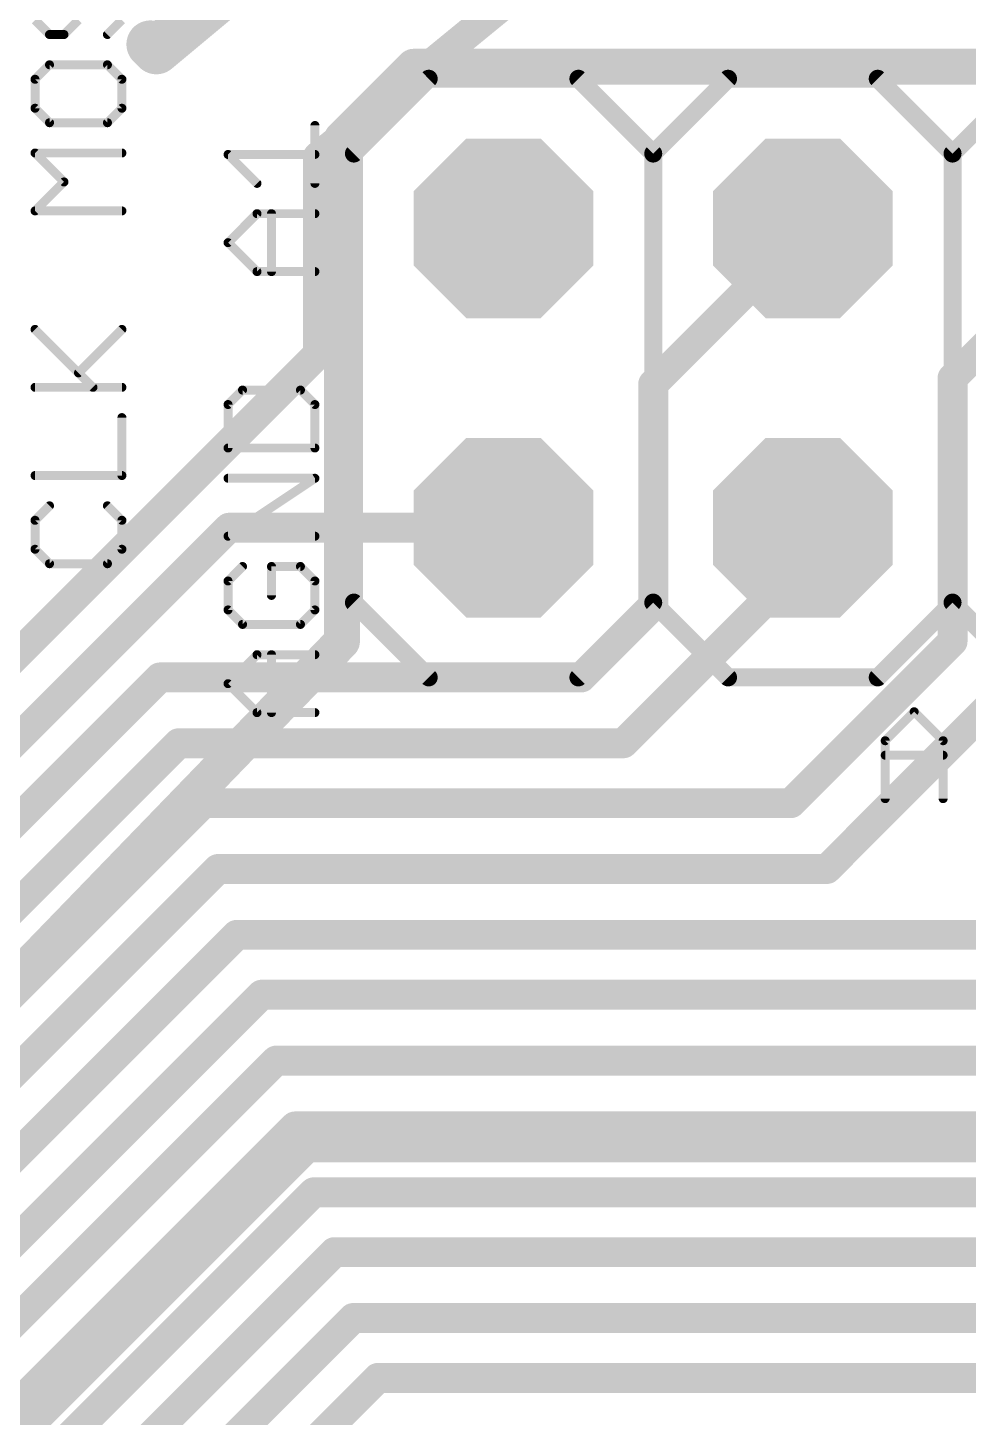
# Model space of a CAD drawing. Extents: x -1.6 to 81.6, y -2 to 51.3.
# Drawn here: x 53.11 to 61.09, y 30.3 to 42.09 of the extents above; entities that cross this region are included whole.
import ezdxf

# ---------------------------------------------------------------- set-up
doc = ezdxf.new("R2010")
doc.units = 0
for name, color, linetype in [('1', 22, 'CONTINUOUS'), ('16', 175, 'CONTINUOUS'), ('17', 82, 'CONTINUOUS'), ('21', 253, 'CONTINUOUS'), ('25', 253, 'CONTINUOUS')]:
    doc.layers.add(name, color=color, linetype=linetype)

# ---------------------------------------------------------------- blocks, each defined once
blk = doc.blocks.new('OCTAGONP')
at = {"const_width": 0.5}
blk.add_lwpolyline([(-0.25, -0.1036), (-0.25, 0.1036), (-0.1036, 0.25), (0.1036, 0.25), (0.25, 0.1036), (0.25, -0.1036), (0.1036, -0.25), (-0.1036, -0.25), (-0.25, -0.1036), (-0.25, 0.1036)], dxfattribs=at)

msp = doc.modelspace()

# ---------------------------------------------------------------- linework, layer by layer
at = {"layer": '1', "const_width": 0.254}
for points in [[(55.5752, 40.9956), (57.2516, 42.3672)], [(55.5752, 39.3189), (55.5752, 40.9956)], [(58.42, 39.0652), (59.69, 40.3352)], [(59.69, 40.3352), (59.69, 40.386)], [(60.96, 39.116), (62.23, 40.386)], [(49.2188, 32.9625), (55.5752, 39.3189)], [(58.42, 37.1856), (58.42, 39.0652)], [(60.96, 36.8808), (60.96, 39.116)], [(49.578, 32.6033), (54.8207, 37.846)], [(54.8207, 37.846), (57.15, 37.846)], [(59.69, 37.5412), (59.69, 37.846)], [(58.166, 36.0172), (59.69, 37.5412)], [(60.7568, 35.814), (62.23, 37.2872)], [(57.8104, 36.576), (58.42, 37.1856)], [(59.5884, 35.5092), (60.96, 36.8808)], [(49.9193, 32.262), (54.2332, 36.576)], [(54.2332, 36.576), (57.15, 36.576)], [(57.15, 36.576), (57.8104, 36.576)], [(50.2785, 31.9028), (54.3929, 36.0172)], [(54.3929, 36.0172), (58.166, 36.0172)], [(59.8932, 34.9504), (60.7568, 35.814)], [(50.6377, 31.5436), (54.6033, 35.5092)], [(54.6033, 35.5092), (59.5884, 35.5092)], [(50.9789, 31.2024), (54.727, 34.9504)], [(54.727, 34.9504), (59.8932, 34.9504)], [(51.3382, 30.8432), (54.8866, 34.3916)], [(54.8866, 34.3916), (61.4172, 34.3916)], [(51.6974, 30.4839), (55.097, 33.8836)], [(55.097, 33.8836), (62.8904, 33.8836)], [(52.0386, 30.1427), (55.2207, 33.3248)], [(55.2207, 33.3248), (63.1444, 33.3248)], [(52.3978, 29.7835), (55.3803, 32.766)], [(55.3803, 32.766), (63.3984, 32.766)], [(55.54, 32.2072), (52.757, 29.4243)], [(63.6524, 32.2072), (55.54, 32.2072)], [(55.7145, 31.6992), (53.0983, 29.083)], [(63.9572, 31.6992), (55.7145, 31.6992)], [(55.8741, 31.1404), (53.4575, 28.7238)], [(64.1604, 31.1404), (55.8741, 31.1404)], [(53.8167, 28.3646), (56.0845, 30.6324)], [(64.4144, 30.6324), (56.0845, 30.6324)]]:
    msp.add_lwpolyline(points, dxfattribs=at)
at = {"layer": '1', "const_width": 0.127}
for points in [[(55.6387, 40.9956, 1), (55.5117, 40.9956)], [(55.535, 41.0447, 1), (55.6154, 40.9465)], [(59.7535, 40.386, 1), (59.6265, 40.386)], [(59.7349, 40.2903, 1), (59.6451, 40.3801)], [(59.6265, 40.3352, 1), (59.7535, 40.3352)], [(55.5117, 39.3189, 1), (55.6387, 39.3189)], [(55.6201, 39.274, 1), (55.5303, 39.3638)], [(58.4835, 39.0652, 1), (58.3565, 39.0652)], [(58.3751, 39.1101, 1), (58.4649, 39.0203)], [(61.0235, 39.116, 1), (60.8965, 39.116)], [(60.9151, 39.1609, 1), (61.0049, 39.0711)], [(54.8207, 37.9095, 1), (54.8207, 37.7825)], [(54.8656, 37.8011, 1), (54.7758, 37.8909)], [(57.15, 37.7825, 1), (57.15, 37.9095)], [(59.7535, 37.846, 1), (59.6265, 37.846)], [(59.7349, 37.4963, 1), (59.6451, 37.5861)], [(59.6265, 37.5412, 1), (59.7535, 37.5412)], [(58.4649, 37.1407, 1), (58.3751, 37.2305)], [(58.3565, 37.1856, 1), (58.4835, 37.1856)], [(60.8965, 36.8808, 1), (61.0235, 36.8808)], [(61.0049, 36.8359, 1), (60.9151, 36.9257)], [(54.2332, 36.6395, 1), (54.2332, 36.5125)], [(54.2781, 36.5311, 1), (54.1883, 36.6209)], [(57.15, 36.6395, 1), (57.15, 36.5125)], [(57.15, 36.5125, 1), (57.15, 36.6395)], [(57.7655, 36.6209, 1), (57.8553, 36.5311)], [(57.8104, 36.5125, 1), (57.8104, 36.6395)], [(54.3929, 36.0807, 1), (54.3929, 35.9537)], [(54.4378, 35.9723, 1), (54.348, 36.0621)], [(58.1211, 36.0621, 1), (58.2109, 35.9723)], [(58.166, 35.9537, 1), (58.166, 36.0807)], [(60.7119, 35.8589, 1), (60.8017, 35.7691)], [(60.8017, 35.7691, 1), (60.7119, 35.8589)], [(54.6033, 35.5727, 1), (54.6033, 35.4457)], [(54.6482, 35.4643, 1), (54.5584, 35.5541)], [(59.5435, 35.5541, 1), (59.6333, 35.4643)], [(59.5884, 35.4457, 1), (59.5884, 35.5727)], [(54.727, 35.0139, 1), (54.727, 34.8869)], [(54.7719, 34.9055, 1), (54.6821, 34.9953)], [(59.8483, 34.9953, 1), (59.9381, 34.9055)], [(59.8932, 34.8869, 1), (59.8932, 35.0139)], [(54.8866, 34.4551, 1), (54.8866, 34.3281)], [(54.9315, 34.3467, 1), (54.8417, 34.4365)], [(55.097, 33.9471, 1), (55.097, 33.8201)], [(55.1419, 33.8387, 1), (55.0521, 33.9285)], [(55.2207, 33.3883, 1), (55.2207, 33.2613)], [(55.2656, 33.2799, 1), (55.1758, 33.3697)], [(55.3803, 32.8295, 1), (55.3803, 32.7025)], [(55.4252, 32.7211, 1), (55.3354, 32.8109)], [(55.54, 32.2707, 1), (55.54, 32.1437)], [(55.5849, 32.1623, 1), (55.4951, 32.2521)], [(55.7145, 31.7627, 1), (55.7145, 31.6357)], [(55.7594, 31.6543, 1), (55.6696, 31.7441)], [(55.8741, 31.2039, 1), (55.8741, 31.0769)], [(55.919, 31.0955, 1), (55.8292, 31.1853)], [(56.0845, 30.6959, 1), (56.0845, 30.5689)], [(56.1294, 30.5875, 1), (56.0396, 30.6773)]]:
    msp.add_lwpolyline(points, format="xyb", dxfattribs=at)
at = {"layer": '16'}
for points, const_width in [([(54.8132, 42.4048), (54.2036, 41.8968)], 0.4064), ([(54.2036, 41.8968), (54.1528, 41.9476)], 0.4064), ([(55.7784, 41.148), (56.388, 41.7576)], 0.3048), ([(56.388, 41.7576), (67.9704, 41.7576)], 0.3048), ([(55.7784, 36.8808), (55.7784, 41.148)], 0.3048), ([(46.6344, 27.432), (55.7784, 36.8808)], 0.3048), ([(55.4736, 32.6136), (48.4632, 25.6032)], 0.3048), ([(63.3984, 32.6136), (55.4736, 32.6136)], 0.3048)]:
    msp.add_lwpolyline(points, dxfattribs=dict(at, const_width=const_width))
for points, const_width in [([(54.2246, 42.0194, 1), (54.081, 41.8758)], 0.2032), ([(54.1386, 41.9749, 1), (54.2686, 41.8187)], 0.2032), ([(54.1318, 41.825, 1), (54.2754, 41.9686)], 0.2032), ([(56.388, 41.8338, 1), (56.388, 41.6814)], 0.1524), ([(56.4419, 41.7037, 1), (56.3341, 41.8115)], 0.1524), ([(55.8546, 41.148, 1), (55.7022, 41.148)], 0.1524), ([(55.7245, 41.2019, 1), (55.8323, 41.0941)], 0.1524), ([(55.8332, 36.8278, 1), (55.7236, 36.9338)], 0.1524), ([(55.7022, 36.8808, 1), (55.8546, 36.8808)], 0.1524), ([(55.4736, 32.6898, 1), (55.4736, 32.5374)], 0.1524), ([(55.5275, 32.5597, 1), (55.4197, 32.6675)], 0.1524)]:
    msp.add_lwpolyline(points, format="xyb", dxfattribs=dict(at, const_width=const_width))
at = {"layer": '21', "const_width": 0.1524}
for points in [[(55.88, 41.021), (56.515, 41.656)], [(56.515, 41.656), (57.785, 41.656)], [(57.785, 41.656), (58.42, 41.021)], [(58.42, 41.021), (59.055, 41.656)], [(59.055, 41.656), (60.325, 41.656)], [(60.325, 41.656), (60.96, 41.021)], [(60.96, 41.021), (61.595, 41.656)], [(55.88, 37.211), (55.88, 41.021)], [(58.42, 41.021), (58.42, 37.211)], [(60.96, 41.021), (60.96, 37.211)], [(55.88, 37.211), (56.515, 36.576)], [(57.785, 36.576), (58.42, 37.211)], [(58.42, 37.211), (59.055, 36.576)], [(60.325, 36.576), (60.96, 37.211)], [(60.96, 37.211), (61.595, 36.576)], [(56.515, 36.576), (57.785, 36.576)], [(59.055, 36.576), (60.325, 36.576)]]:
    msp.add_lwpolyline(points, dxfattribs=at)
at = {"layer": '21', "const_width": 0.0762}
for points in [[(56.515, 41.6941, 1), (56.515, 41.6179)], [(56.5419, 41.6291, 1), (56.4881, 41.6829)], [(57.8119, 41.6829, 1), (57.7581, 41.6291)], [(57.785, 41.6179, 1), (57.785, 41.6941)], [(59.055, 41.6941, 1), (59.055, 41.6179)], [(59.0819, 41.6291, 1), (59.0281, 41.6829)], [(60.3519, 41.6829, 1), (60.2981, 41.6291)], [(60.325, 41.6179, 1), (60.325, 41.6941)], [(55.9181, 41.021, 1), (55.8419, 41.021)], [(55.8531, 41.0479, 1), (55.9069, 40.9941)], [(58.4581, 41.021, 1), (58.3819, 41.021)], [(58.3931, 41.0479, 1), (58.4469, 40.9941)], [(58.3931, 40.9941, 1), (58.4469, 41.0479)], [(60.9981, 41.021, 1), (60.9219, 41.021)], [(60.9331, 41.0479, 1), (60.9869, 40.9941)], [(60.9331, 40.9941, 1), (60.9869, 41.0479)], [(55.9069, 37.2379, 1), (55.8531, 37.1841)], [(58.4469, 37.2379, 1), (58.3931, 37.1841)], [(58.4469, 37.1841, 1), (58.3931, 37.2379)], [(60.9869, 37.2379, 1), (60.9331, 37.1841)], [(60.9869, 37.1841, 1), (60.9331, 37.2379)], [(55.8419, 37.211, 1), (55.9181, 37.211)], [(58.3819, 37.211, 1), (58.4581, 37.211)], [(60.9219, 37.211, 1), (60.9981, 37.211)], [(56.515, 36.6141, 1), (56.515, 36.5379)], [(56.4881, 36.5491, 1), (56.5419, 36.6029)], [(57.7581, 36.6029, 1), (57.8119, 36.5491)], [(57.785, 36.5379, 1), (57.785, 36.6141)], [(59.055, 36.6141, 1), (59.055, 36.5379)], [(59.0281, 36.5491, 1), (59.0819, 36.6029)], [(60.2981, 36.6029, 1), (60.3519, 36.5491)], [(60.325, 36.5379, 1), (60.325, 36.6141)]]:
    msp.add_lwpolyline(points, format="xyb", dxfattribs=at)
at = {"layer": '25', "const_width": 0.0762}
for points in [[(53.1743, 42.1541), (53.2971, 42.0312)], [(53.42, 42.0312), (53.5429, 42.1541)], [(53.9115, 42.1541), (53.7886, 42.0312)], [(53.2971, 42.0312), (53.42, 42.0312)], [(53.2971, 41.7743), (53.1743, 41.6514)], [(53.7886, 41.7743), (53.2971, 41.7743)], [(53.9115, 41.6514), (53.7886, 41.7743)], [(53.1743, 41.6514), (53.1743, 41.4056)], [(53.9115, 41.4056), (53.9115, 41.6514)], [(53.1743, 41.4056), (53.2971, 41.2828)], [(53.7886, 41.2828), (53.9115, 41.4056)], [(53.2971, 41.2828), (53.7886, 41.2828)], [(55.5493, 40.7679), (55.5493, 41.2594)], [(53.42, 40.7801), (53.1743, 41.0258)], [(53.1743, 41.0258), (53.9115, 41.0258)], [(55.0578, 40.7679), (54.8121, 41.0136)], [(54.8121, 41.0136), (55.5493, 41.0136)], [(53.1743, 40.5344), (53.42, 40.7801)], [(53.9115, 40.5344), (53.1743, 40.5344)], [(54.8121, 40.2652), (55.0578, 40.511)], [(55.0578, 40.511), (55.5493, 40.511)], [(55.1807, 40.0195), (55.1807, 40.511)], [(55.0578, 40.0195), (54.8121, 40.2652)], [(55.5493, 40.0195), (55.0578, 40.0195)], [(53.6658, 39.0375), (53.1743, 39.529)], [(53.5429, 39.1604), (53.9115, 39.529)], [(53.1743, 39.0375), (53.9115, 39.0375)], [(54.9349, 39.0141), (54.8121, 38.8912)], [(55.4264, 39.0141), (54.9349, 39.0141)], [(55.5493, 38.8912), (55.4264, 39.0141)], [(54.8121, 38.8912), (54.8121, 38.5226)], [(55.5493, 38.5226), (55.5493, 38.8912)], [(53.9115, 38.2891), (53.9115, 38.7806)], [(54.8121, 38.5226), (55.5493, 38.5226)], [(53.1743, 38.2891), (53.9115, 38.2891)], [(54.8121, 37.7742), (55.5493, 38.2657)], [(55.5493, 38.2657), (54.8121, 38.2657)], [(53.2971, 38.0322), (53.1743, 37.9093)], [(53.9115, 37.9093), (53.7886, 38.0322)], [(53.1743, 37.9093), (53.1743, 37.6636)], [(53.9115, 37.6636), (53.9115, 37.9093)], [(55.5493, 37.7742), (54.8121, 37.7742)], [(53.1743, 37.6636), (53.2971, 37.5407)], [(53.7886, 37.5407), (53.9115, 37.6636)], [(53.2971, 37.5407), (53.7886, 37.5407)], [(54.9349, 37.5173), (54.8121, 37.3944)], [(55.4264, 37.5173), (55.1807, 37.5173)], [(55.1807, 37.5173), (55.1807, 37.2715)], [(55.5493, 37.3944), (55.4264, 37.5173)], [(54.8121, 37.3944), (54.8121, 37.1487)], [(55.5493, 37.1487), (55.5493, 37.3944)], [(54.8121, 37.1487), (54.9349, 37.0258)], [(55.4264, 37.0258), (55.5493, 37.1487)], [(54.9349, 37.0258), (55.4264, 37.0258)], [(54.8121, 36.5231), (55.0578, 36.7689)], [(55.0578, 36.7689), (55.5493, 36.7689)], [(55.1807, 36.2774), (55.1807, 36.7689)], [(55.0578, 36.2774), (54.8121, 36.5231)], [(55.5493, 36.2774), (55.0578, 36.2774)], [(60.3885, 36.0388), (60.6342, 36.2845)], [(60.6342, 36.2845), (60.88, 36.0388)], [(60.3885, 35.5473), (60.3885, 36.0388)], [(60.88, 36.0388), (60.88, 35.5473)], [(60.3885, 35.9159), (60.88, 35.9159)]]:
    msp.add_lwpolyline(points, dxfattribs=at)
at = {"layer": '25', "const_width": 0.0381}
for points in [[(53.2971, 42.0502, 1), (53.2971, 42.0121)], [(53.2837, 42.0177, 1), (53.3106, 42.0447)], [(53.4065, 42.0447, 1), (53.4335, 42.0177)], [(53.42, 42.0121, 1), (53.42, 42.0502)], [(53.7752, 42.0447, 1), (53.8021, 42.0177)], [(53.2971, 41.7933, 1), (53.2971, 41.7552)], [(53.3106, 41.7608, 1), (53.2837, 41.7877)], [(53.8021, 41.7877, 1), (53.7752, 41.7608)], [(53.7886, 41.7552, 1), (53.7886, 41.7933)], [(53.1608, 41.6649, 1), (53.1877, 41.6379)], [(53.1933, 41.6514, 1), (53.1552, 41.6514)], [(53.9306, 41.6514, 1), (53.8925, 41.6514)], [(53.898, 41.6379, 1), (53.925, 41.6649)], [(53.1877, 41.4191, 1), (53.1608, 41.3922)], [(53.1552, 41.4056, 1), (53.1933, 41.4056)], [(53.8925, 41.4056, 1), (53.9306, 41.4056)], [(53.925, 41.3922, 1), (53.898, 41.4191)], [(53.2971, 41.3018, 1), (53.2971, 41.2637)], [(53.2837, 41.2693, 1), (53.3106, 41.2962)], [(53.7752, 41.2962, 1), (53.8021, 41.2693)], [(53.7886, 41.2637, 1), (53.7886, 41.3018)], [(55.5684, 41.2594, 1), (55.5303, 41.2594)], [(53.1877, 41.0393, 1), (53.1608, 41.0124)], [(53.1743, 41.0449, 1), (53.1743, 41.0068)], [(53.9115, 41.0068, 1), (53.9115, 41.0449)], [(54.8255, 41.0271, 1), (54.7986, 41.0002)], [(54.8121, 41.0327, 1), (54.8121, 40.9946)], [(55.5493, 40.9946, 1), (55.5493, 41.0327)], [(53.4335, 40.7666, 1), (53.4065, 40.7936)], [(53.4065, 40.7666, 1), (53.4335, 40.7936)], [(55.0443, 40.7544, 1), (55.0713, 40.7814)], [(55.5303, 40.7679, 1), (55.5684, 40.7679)], [(53.1743, 40.5534, 1), (53.1743, 40.5153)], [(53.1608, 40.5478, 1), (53.1877, 40.5209)], [(53.9115, 40.5153, 1), (53.9115, 40.5534)], [(55.0578, 40.53, 1), (55.0578, 40.4919)], [(55.0713, 40.4975, 1), (55.0443, 40.5244)], [(55.1997, 40.511, 1), (55.1616, 40.511)], [(55.5493, 40.4919, 1), (55.5493, 40.53)], [(54.8255, 40.2787, 1), (54.7986, 40.2517)], [(54.7986, 40.2787, 1), (54.8255, 40.2517)], [(55.0578, 40.0385, 1), (55.0578, 40.0004)], [(55.0443, 40.006, 1), (55.0713, 40.0329)], [(55.1616, 40.0195, 1), (55.1997, 40.0195)], [(55.5493, 40.0004, 1), (55.5493, 40.0385)], [(53.1877, 39.5425, 1), (53.1608, 39.5155)], [(53.925, 39.5155, 1), (53.898, 39.5425)], [(53.5294, 39.1739, 1), (53.5564, 39.1469)], [(53.1743, 39.0566, 1), (53.1743, 39.0185)], [(53.6523, 39.0241, 1), (53.6792, 39.051)], [(53.9115, 39.0185, 1), (53.9115, 39.0566)], [(54.9349, 39.0332, 1), (54.9349, 38.9951)], [(54.9484, 39.0007, 1), (54.9215, 39.0276)], [(55.4399, 39.0276, 1), (55.413, 39.0007)], [(55.4264, 38.9951, 1), (55.4264, 39.0332)], [(54.8311, 38.8912, 1), (54.793, 38.8912)], [(54.7986, 38.9047, 1), (54.8255, 38.8778)], [(55.5684, 38.8912, 1), (55.5303, 38.8912)], [(55.5358, 38.8778, 1), (55.5628, 38.9047)], [(53.9306, 38.7806, 1), (53.8925, 38.7806)], [(54.8121, 38.5417, 1), (54.8121, 38.5036)], [(55.5493, 38.5036, 1), (55.5493, 38.5417)], [(54.793, 38.5226, 1), (54.8311, 38.5226)], [(55.5303, 38.5226, 1), (55.5684, 38.5226)], [(53.1743, 38.3082, 1), (53.1743, 38.2701)], [(53.9115, 38.2701, 1), (53.9115, 38.3082)], [(53.8925, 38.2891, 1), (53.9306, 38.2891)], [(54.8121, 38.2848, 1), (54.8121, 38.2467)], [(55.5599, 38.2499, 1), (55.5387, 38.2816)], [(55.5493, 38.2467, 1), (55.5493, 38.2848)], [(53.3106, 38.0187, 1), (53.2837, 38.0457)], [(53.8021, 38.0457, 1), (53.7752, 38.0187)], [(53.1608, 37.9228, 1), (53.1877, 37.8958)], [(53.1933, 37.9093, 1), (53.1552, 37.9093)], [(53.9306, 37.9093, 1), (53.8925, 37.9093)], [(53.898, 37.8958, 1), (53.925, 37.9228)], [(54.8121, 37.7933, 1), (54.8121, 37.7552)], [(54.8015, 37.7901, 1), (54.8226, 37.7584)], [(55.5493, 37.7552, 1), (55.5493, 37.7933)], [(53.1877, 37.677, 1), (53.1608, 37.6501)], [(53.1552, 37.6636, 1), (53.1933, 37.6636)], [(53.8925, 37.6636, 1), (53.9306, 37.6636)], [(53.925, 37.6501, 1), (53.898, 37.677)], [(53.2971, 37.5598, 1), (53.2971, 37.5217)], [(53.2837, 37.5272, 1), (53.3106, 37.5542)], [(53.7752, 37.5542, 1), (53.8021, 37.5272)], [(53.7886, 37.5217, 1), (53.7886, 37.5598)], [(54.9484, 37.5038, 1), (54.9215, 37.5308)], [(55.1997, 37.5173, 1), (55.1616, 37.5173)], [(55.1807, 37.5363, 1), (55.1807, 37.4982)], [(55.4399, 37.5308, 1), (55.413, 37.5038)], [(55.4264, 37.4982, 1), (55.4264, 37.5363)], [(54.8311, 37.3944, 1), (54.793, 37.3944)], [(54.7986, 37.4079, 1), (54.8255, 37.3809)], [(55.5684, 37.3944, 1), (55.5303, 37.3944)], [(55.5358, 37.3809, 1), (55.5628, 37.4079)], [(55.1616, 37.2715, 1), (55.1997, 37.2715)], [(54.793, 37.1487, 1), (54.8311, 37.1487)], [(54.8255, 37.1621, 1), (54.7986, 37.1352)], [(55.5303, 37.1487, 1), (55.5684, 37.1487)], [(55.5628, 37.1352, 1), (55.5358, 37.1621)], [(54.9349, 37.0449, 1), (54.9349, 37.0068)], [(54.9215, 37.0123, 1), (54.9484, 37.0393)], [(55.413, 37.0393, 1), (55.4399, 37.0123)], [(55.4264, 37.0068, 1), (55.4264, 37.0449)], [(55.0578, 36.7879, 1), (55.0578, 36.7498)], [(55.0713, 36.7554, 1), (55.0443, 36.7823)], [(55.1997, 36.7689, 1), (55.1616, 36.7689)], [(55.5493, 36.7498, 1), (55.5493, 36.7879)], [(54.8255, 36.5366, 1), (54.7986, 36.5097)], [(54.7986, 36.5366, 1), (54.8255, 36.5097)], [(55.0578, 36.2964, 1), (55.0578, 36.2583)], [(55.5493, 36.2583, 1), (55.5493, 36.2964)], [(60.6477, 36.298, 1), (60.6208, 36.2711)], [(60.6477, 36.2711, 1), (60.6208, 36.298)], [(55.0443, 36.2639, 1), (55.0713, 36.2909)], [(55.1616, 36.2774, 1), (55.1997, 36.2774)], [(60.4076, 36.0388, 1), (60.3695, 36.0388)], [(60.899, 36.0388, 1), (60.8609, 36.0388)], [(60.375, 36.0523, 1), (60.402, 36.0253)], [(60.8665, 36.0253, 1), (60.8935, 36.0523)], [(60.3885, 35.935, 1), (60.3885, 35.8969)], [(60.88, 35.8969, 1), (60.88, 35.935)], [(60.3695, 35.5473, 1), (60.4076, 35.5473)], [(60.8609, 35.5473, 1), (60.899, 35.5473)]]:
    msp.add_lwpolyline(points, format="xyb", dxfattribs=at)

# ---------------------------------------------------------------- block references
at = {"layer": '17', "xscale": 1.524, "yscale": 1.524}
for p in [(57.15, 40.386), (57.15, 40.386), (59.69, 40.386), (59.69, 40.386), (57.15, 37.846), (57.15, 37.846), (59.69, 37.846), (59.69, 37.846)]:
    msp.add_blockref('OCTAGONP', p, dxfattribs=at)

doc.saveas('drawing.dxf')
